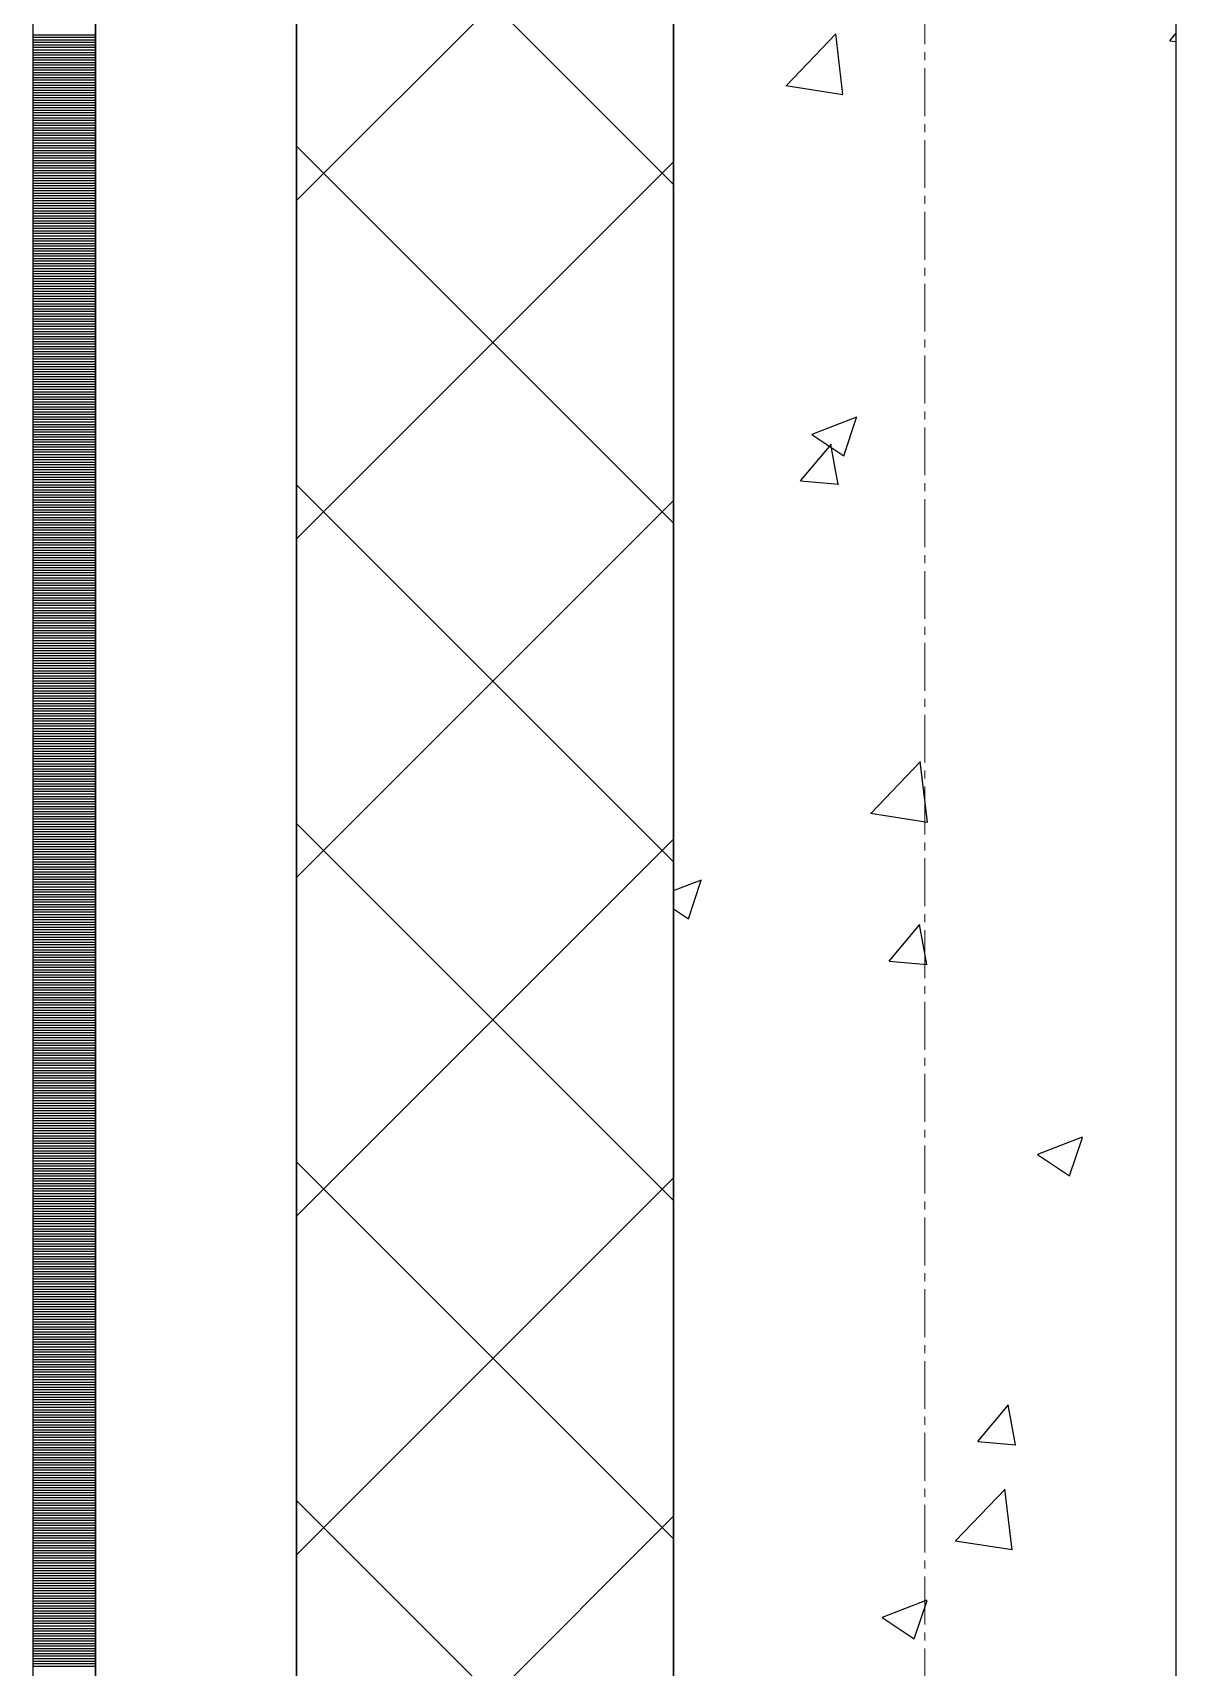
# Model space of a CAD drawing. Header units: millimetres. Extents: x -231292 to 573618, y -153144 to 564035.
# Drawn here: x 8548 to 9003, y 205140 to 205790 of the extents above; entities that cross this region are included whole.
import ezdxf

# ---------------------------------------------------------------- set-up
doc = ezdxf.new("R2010")
doc.units = ezdxf.units.MM
doc.linetypes.add('CENTER2', pattern=[28.575, 19.05, -3.175, 3.175, -3.175])
doc.layers.get('0').update_dxf_attribs({"color": 250})
for name, color, linetype, lineweight in [('АР_Стены ПЕНОблок', 250, 'Continuous', 20), ('АР_Тонкая', 250, 'Continuous', 5), ('АР_Утеплитель', 250, 'Continuous', 0), ('АР_Штриховка', 250, 'Continuous', 0), ('РД_Оси_100', 250, 'Continuous', 0)]:
    doc.layers.add(name, color=color, linetype=linetype, lineweight=lineweight)

# ---------------------------------------------------------------- blocks, each defined once
blk = doc.blocks.new('оси_рен')
at = {"layer": 'РД_Оси_100', "color": 251, "linetype": 'CENTER2', "true_color": 0x636466}
blk.add_line((1195652.916, 135558.25), (1195652.916, 223268.25), dxfattribs=at)

msp = doc.modelspace()

# ---------------------------------------------------------------- linework, layer by layer
at = {"layer": 'АР_Стены ПЕНОблок', "color": 18, "linetype": 'Continuous', "lineweight": 25, "true_color": 0x000000}
for p, q in [((8803.243, 263866.253), (8803.243, 187666.253)), ((9003.243, 187666.253), (9003.243, 263866.253))]:
    msp.add_line(p, q, dxfattribs=at)
at = {"layer": 'АР_Тонкая', "color": 18, "linetype": 'Continuous', "lineweight": 25, "true_color": 0x000000}
for p, q in [((8548.243, 263866.253), (8548.243, 187666.253)), ((8573.243, 263866.253), (8573.243, 187666.253)), ((8573.243, 187666.253), (8573.243, 263866.253)), ((8653.243, 187666.253), (8653.243, 263866.253))]:
    msp.add_line(p, q, dxfattribs=at)
at = {"layer": 'АР_Утеплитель', "color": 18, "linetype": 'Continuous', "lineweight": 25, "true_color": 0x000000}
for p, q in [((8653.243, 263866.253), (8653.243, 187666.253)), ((8803.243, 187666.253), (8803.243, 263866.253))]:
    msp.add_line(p, q, dxfattribs=at)
at = {"layer": 'АР_Штриховка', "color": 18, "linetype": 'Continuous', "lineweight": 25, "true_color": 0x000000}
for p, q in [((8803.243, 205729.379), (8653.243, 205879.379)), ((8653.243, 205723.092), (8803.243, 205873.092)), ((8548.243, 205789.002), (8573.243, 205789.002)), ((8548.243, 205788.002), (8573.243, 205788.002)), ((8548.243, 205787.002), (8573.243, 205787.002)), ((8548.243, 205786.002), (8573.243, 205786.002)), ((8847.977, 205768.7), (8867.76, 205789.319)), ((8870.531, 205765.193), (8867.725, 205789.315)), ((9000.7, 205786.593), (9003.243, 205786.37)), ((9000.701, 205786.602), (9003.243, 205789.632)), ((8548.243, 205785.002), (8573.243, 205785.002)), ((8548.243, 205784.002), (8573.243, 205784.002)), ((8548.243, 205783.002), (8573.243, 205783.002)), ((8548.243, 205782.002), (8573.243, 205782.002)), ((8548.243, 205781.002), (8573.243, 205781.002)), ((8548.243, 205780.002), (8573.243, 205780.002)), ((8548.243, 205779.002), (8573.243, 205779.002)), ((8548.243, 205778.002), (8573.243, 205778.002)), ((8548.243, 205777.002), (8573.243, 205777.002)), ((8548.243, 205776.002), (8573.243, 205776.002)), ((8548.243, 205775.002), (8573.243, 205775.002)), ((8548.243, 205774.002), (8573.243, 205774.002)), ((8548.243, 205773.002), (8573.243, 205773.002)), ((8548.243, 205772.002), (8573.243, 205772.002)), ((8548.243, 205771.002), (8573.243, 205771.002)), ((8548.243, 205770.002), (8573.243, 205770.002)), ((8548.243, 205769.002), (8573.243, 205769.002)), ((8548.243, 205768.002), (8573.243, 205768.002)), ((8548.243, 205767.002), (8573.243, 205767.002)), ((8847.95, 205768.756), (8870.54, 205765.252)), ((8548.243, 205766.002), (8573.243, 205766.002)), ((8548.243, 205765.002), (8573.243, 205765.002)), ((8548.243, 205764.002), (8573.243, 205764.002)), ((8548.243, 205763.002), (8573.243, 205763.002)), ((8548.243, 205762.002), (8573.243, 205762.002)), ((8548.243, 205761.002), (8573.243, 205761.002)), ((8548.243, 205760.002), (8573.243, 205760.002)), ((8548.243, 205759.002), (8573.243, 205759.002)), ((8548.243, 205758.002), (8573.243, 205758.002)), ((8548.243, 205757.002), (8573.243, 205757.002)), ((8548.243, 205756.002), (8573.243, 205756.002)), ((8548.243, 205755.002), (8573.243, 205755.002)), ((8548.243, 205754.002), (8573.243, 205754.002)), ((8548.243, 205753.002), (8573.243, 205753.002)), ((8548.243, 205752.002), (8573.243, 205752.002)), ((8548.243, 205751.002), (8573.243, 205751.002)), ((8548.243, 205750.002), (8573.243, 205750.002)), ((8548.243, 205749.002), (8573.243, 205749.002)), ((8548.243, 205748.002), (8573.243, 205748.002)), ((8548.243, 205747.002), (8573.243, 205747.002)), ((8548.243, 205746.002), (8573.243, 205746.002)), ((8548.243, 205745.002), (8573.243, 205745.002)), ((8548.243, 205744.002), (8573.243, 205744.002)), ((8548.243, 205743.002), (8573.243, 205743.002)), ((8548.243, 205742.002), (8573.243, 205742.002)), ((8548.243, 205741.002), (8573.243, 205741.002)), ((8803.243, 205594.675), (8653.243, 205744.675)), ((8548.243, 205740.002), (8573.243, 205740.002)), ((8548.243, 205739.002), (8573.243, 205739.002)), ((8548.243, 205738.002), (8573.243, 205738.002)), ((8548.243, 205737.002), (8573.243, 205737.002)), ((8548.243, 205736.002), (8573.243, 205736.002)), ((8548.243, 205735.002), (8573.243, 205735.002)), ((8548.243, 205734.002), (8573.243, 205734.002)), ((8653.243, 205588.389), (8803.243, 205738.389)), ((8548.243, 205733.002), (8573.243, 205733.002)), ((8548.243, 205732.002), (8573.243, 205732.002)), ((8548.243, 205731.002), (8573.243, 205731.002)), ((8548.243, 205730.002), (8573.243, 205730.002)), ((8548.243, 205729.002), (8573.243, 205729.002)), ((8548.243, 205728.002), (8573.243, 205728.002)), ((8548.243, 205727.002), (8573.243, 205727.002)), ((8548.243, 205726.002), (8573.243, 205726.002)), ((8548.243, 205725.002), (8573.243, 205725.002)), ((8548.243, 205724.002), (8573.243, 205724.002)), ((8548.243, 205723.002), (8573.243, 205723.002)), ((8548.243, 205722.002), (8573.243, 205722.002)), ((8548.243, 205721.002), (8573.243, 205721.002)), ((8548.243, 205720.002), (8573.243, 205720.002)), ((8548.243, 205719.002), (8573.243, 205719.002)), ((8548.243, 205718.002), (8573.243, 205718.002)), ((8548.243, 205717.002), (8573.243, 205717.002)), ((8548.243, 205716.002), (8573.243, 205716.002)), ((8548.243, 205715.002), (8573.243, 205715.002)), ((8548.243, 205714.002), (8573.243, 205714.002)), ((8548.243, 205713.002), (8573.243, 205713.002)), ((8548.243, 205712.002), (8573.243, 205712.002)), ((8548.243, 205711.002), (8573.243, 205711.002)), ((8548.243, 205710.002), (8573.243, 205710.002)), ((8548.243, 205709.002), (8573.243, 205709.002)), ((8548.243, 205708.002), (8573.243, 205708.002)), ((8548.243, 205707.002), (8573.243, 205707.002)), ((8548.243, 205706.002), (8573.243, 205706.002)), ((8548.243, 205705.002), (8573.243, 205705.002)), ((8548.243, 205704.002), (8573.243, 205704.002)), ((8548.243, 205703.002), (8573.243, 205703.002)), ((8548.243, 205702.002), (8573.243, 205702.002)), ((8548.243, 205701.002), (8573.243, 205701.002)), ((8548.243, 205700.002), (8573.243, 205700.002)), ((8548.243, 205699.002), (8573.243, 205699.002)), ((8548.243, 205698.002), (8573.243, 205698.002)), ((8548.243, 205697.002), (8573.243, 205697.002)), ((8548.243, 205696.002), (8573.243, 205696.002)), ((8548.243, 205695.002), (8573.243, 205695.002)), ((8548.243, 205694.002), (8573.243, 205694.002)), ((8548.243, 205693.002), (8573.243, 205693.002)), ((8548.243, 205692.002), (8573.243, 205692.002)), ((8548.243, 205691.002), (8573.243, 205691.002)), ((8548.243, 205690.002), (8573.243, 205690.002)), ((8548.243, 205689.002), (8573.243, 205689.002)), ((8548.243, 205688.002), (8573.243, 205688.002)), ((8548.243, 205687.002), (8573.243, 205687.002)), ((8548.243, 205686.002), (8573.243, 205686.002)), ((8548.243, 205685.002), (8573.243, 205685.002)), ((8548.243, 205684.002), (8573.243, 205684.002)), ((8548.243, 205683.002), (8573.243, 205683.002)), ((8548.243, 205682.002), (8573.243, 205682.002)), ((8548.243, 205681.002), (8573.243, 205681.002)), ((8548.243, 205680.002), (8573.243, 205680.002)), ((8548.243, 205679.002), (8573.243, 205679.002)), ((8548.243, 205678.002), (8573.243, 205678.002)), ((8548.243, 205677.002), (8573.243, 205677.002)), ((8548.243, 205676.002), (8573.243, 205676.002)), ((8548.243, 205675.002), (8573.243, 205675.002)), ((8548.243, 205674.002), (8573.243, 205674.002)), ((8548.243, 205673.002), (8573.243, 205673.002)), ((8548.243, 205672.002), (8573.243, 205672.002)), ((8548.243, 205671.002), (8573.243, 205671.002)), ((8548.243, 205670.002), (8573.243, 205670.002)), ((8548.243, 205669.002), (8573.243, 205669.002)), ((8548.243, 205668.002), (8573.243, 205668.002)), ((8548.243, 205667.002), (8573.243, 205667.002)), ((8548.243, 205666.002), (8573.243, 205666.002)), ((8548.243, 205665.002), (8573.243, 205665.002)), ((8548.243, 205664.002), (8573.243, 205664.002)), ((8548.243, 205663.002), (8573.243, 205663.002)), ((8548.243, 205662.002), (8573.243, 205662.002)), ((8548.243, 205661.002), (8573.243, 205661.002)), ((8548.243, 205660.002), (8573.243, 205660.002)), ((8548.243, 205659.002), (8573.243, 205659.002)), ((8548.243, 205658.002), (8573.243, 205658.002)), ((8548.243, 205657.002), (8573.243, 205657.002)), ((8548.243, 205656.002), (8573.243, 205656.002)), ((8548.243, 205655.002), (8573.243, 205655.002)), ((8548.243, 205654.002), (8573.243, 205654.002)), ((8548.243, 205653.002), (8573.243, 205653.002)), ((8548.243, 205652.002), (8573.243, 205652.002)), ((8548.243, 205651.002), (8573.243, 205651.002)), ((8548.243, 205650.002), (8573.243, 205650.002)), ((8548.243, 205649.002), (8573.243, 205649.002)), ((8548.243, 205648.002), (8573.243, 205648.002)), ((8548.243, 205647.002), (8573.243, 205647.002)), ((8548.243, 205646.002), (8573.243, 205646.002)), ((8548.243, 205645.002), (8573.243, 205645.002)), ((8548.243, 205644.002), (8573.243, 205644.002)), ((8548.243, 205643.002), (8573.243, 205643.002)), ((8548.243, 205642.002), (8573.243, 205642.002)), ((8548.243, 205641.002), (8573.243, 205641.002)), ((8548.243, 205640.002), (8573.243, 205640.002)), ((8548.243, 205639.002), (8573.243, 205639.002)), ((8548.243, 205638.002), (8573.243, 205638.002)), ((8548.243, 205637.002), (8573.243, 205637.002)), ((8548.243, 205636.002), (8573.243, 205636.002)), ((8858.354, 205630.151), (8876.139, 205636.978)), ((8870.91, 205621.439), (8876.06, 205636.788)), ((8548.243, 205635.002), (8573.243, 205635.002)), ((8548.243, 205634.002), (8573.243, 205634.002)), ((8548.243, 205633.002), (8573.243, 205633.002)), ((8548.243, 205632.002), (8573.243, 205632.002)), ((8548.243, 205631.002), (8573.243, 205631.002)), ((8548.243, 205630.002), (8573.243, 205630.002)), ((8858.269, 205629.962), (8870.903, 205621.44)), ((8548.243, 205629.002), (8573.243, 205629.002)), ((8548.243, 205628.002), (8573.243, 205628.002)), ((8548.243, 205627.002), (8573.243, 205627.002)), ((8548.243, 205626.002), (8573.243, 205626.002)), ((8548.243, 205625.002), (8573.243, 205625.002)), ((8548.243, 205624.002), (8573.243, 205624.002)), ((8548.243, 205623.002), (8573.243, 205623.002)), ((8853.76, 205611.485), (8866.005, 205626.078)), ((8868.731, 205610.108), (8865.794, 205626.029)), ((8548.243, 205622.002), (8573.243, 205622.002)), ((8548.243, 205621.002), (8573.243, 205621.002)), ((8548.243, 205620.002), (8573.243, 205620.002)), ((8548.243, 205619.002), (8573.243, 205619.002)), ((8548.243, 205618.002), (8573.243, 205618.002)), ((8548.243, 205617.002), (8573.243, 205617.002)), ((8548.243, 205616.002), (8573.243, 205616.002)), ((8548.243, 205615.002), (8573.243, 205615.002)), ((8548.243, 205614.002), (8573.243, 205614.002)), ((8548.243, 205613.002), (8573.243, 205613.002)), ((8548.243, 205612.002), (8573.243, 205612.002)), ((8548.243, 205611.002), (8573.243, 205611.002)), ((8548.243, 205610.002), (8573.243, 205610.002)), ((8853.759, 205611.475), (8868.941, 205610.147)), ((8548.243, 205609.002), (8573.243, 205609.002)), ((8548.243, 205608.002), (8573.243, 205608.002)), ((8548.243, 205607.002), (8573.243, 205607.002)), ((8548.243, 205606.002), (8573.243, 205606.002)), ((8548.243, 205605.002), (8573.243, 205605.002)), ((8548.243, 205604.002), (8573.243, 205604.002)), ((8803.243, 205459.972), (8653.243, 205609.972)), ((8653.243, 205453.685), (8803.243, 205603.685)), ((8548.243, 205603.002), (8573.243, 205603.002)), ((8548.243, 205602.002), (8573.243, 205602.002)), ((8548.243, 205601.002), (8573.243, 205601.002)), ((8548.243, 205600.002), (8573.243, 205600.002)), ((8548.243, 205599.002), (8573.243, 205599.002)), ((8548.243, 205598.002), (8573.243, 205598.002)), ((8548.243, 205597.002), (8573.243, 205597.002)), ((8548.243, 205596.002), (8573.243, 205596.002)), ((8548.243, 205595.002), (8573.243, 205595.002)), ((8548.243, 205594.002), (8573.243, 205594.002)), ((8548.243, 205593.002), (8573.243, 205593.002)), ((8548.243, 205592.002), (8573.243, 205592.002)), ((8548.243, 205591.002), (8573.243, 205591.002)), ((8548.243, 205590.002), (8573.243, 205590.002)), ((8548.243, 205589.002), (8573.243, 205589.002)), ((8548.243, 205588.002), (8573.243, 205588.002)), ((8548.243, 205587.002), (8573.243, 205587.002)), ((8548.243, 205586.002), (8573.243, 205586.002)), ((8548.243, 205585.002), (8573.243, 205585.002)), ((8548.243, 205584.002), (8573.243, 205584.002)), ((8548.243, 205583.002), (8573.243, 205583.002)), ((8548.243, 205582.002), (8573.243, 205582.002)), ((8548.243, 205581.002), (8573.243, 205581.002)), ((8548.243, 205580.002), (8573.243, 205580.002)), ((8548.243, 205579.002), (8573.243, 205579.002)), ((8548.243, 205578.002), (8573.243, 205578.002)), ((8548.243, 205577.002), (8573.243, 205577.002)), ((8548.243, 205576.002), (8573.243, 205576.002)), ((8548.243, 205575.002), (8573.243, 205575.002)), ((8548.243, 205574.002), (8573.243, 205574.002)), ((8548.243, 205573.002), (8573.243, 205573.002)), ((8548.243, 205572.002), (8573.243, 205572.002)), ((8548.243, 205571.002), (8573.243, 205571.002)), ((8548.243, 205570.002), (8573.243, 205570.002)), ((8548.243, 205569.002), (8573.243, 205569.002)), ((8548.243, 205568.002), (8573.243, 205568.002)), ((8548.243, 205567.002), (8573.243, 205567.002)), ((8548.243, 205566.002), (8573.243, 205566.002)), ((8548.243, 205565.002), (8573.243, 205565.002)), ((8548.243, 205564.002), (8573.243, 205564.002)), ((8548.243, 205563.002), (8573.243, 205563.002)), ((8548.243, 205562.002), (8573.243, 205562.002)), ((8548.243, 205561.002), (8573.243, 205561.002)), ((8548.243, 205560.002), (8573.243, 205560.002)), ((8548.243, 205559.002), (8573.243, 205559.002)), ((8548.243, 205558.002), (8573.243, 205558.002)), ((8548.243, 205557.002), (8573.243, 205557.002)), ((8548.243, 205556.002), (8573.243, 205556.002)), ((8548.243, 205555.002), (8573.243, 205555.002)), ((8548.243, 205554.002), (8573.243, 205554.002)), ((8548.243, 205553.002), (8573.243, 205553.002)), ((8548.243, 205552.002), (8573.243, 205552.002)), ((8548.243, 205551.002), (8573.243, 205551.002)), ((8548.243, 205550.002), (8573.243, 205550.002)), ((8548.243, 205549.002), (8573.243, 205549.002)), ((8548.243, 205548.002), (8573.243, 205548.002)), ((8548.243, 205547.002), (8573.243, 205547.002)), ((8548.243, 205546.002), (8573.243, 205546.002)), ((8548.243, 205545.002), (8573.243, 205545.002)), ((8548.243, 205544.002), (8573.243, 205544.002)), ((8548.243, 205543.002), (8573.243, 205543.002)), ((8548.243, 205542.002), (8573.243, 205542.002)), ((8548.243, 205541.002), (8573.243, 205541.002)), ((8548.243, 205540.002), (8573.243, 205540.002)), ((8548.243, 205539.002), (8573.243, 205539.002)), ((8548.243, 205538.002), (8573.243, 205538.002)), ((8548.243, 205537.002), (8573.243, 205537.002)), ((8548.243, 205536.002), (8573.243, 205536.002)), ((8548.243, 205535.002), (8573.243, 205535.002)), ((8548.243, 205534.002), (8573.243, 205534.002)), ((8548.243, 205533.002), (8573.243, 205533.002)), ((8548.243, 205532.002), (8573.243, 205532.002)), ((8548.243, 205531.002), (8573.243, 205531.002)), ((8548.243, 205530.002), (8573.243, 205530.002)), ((8548.243, 205529.002), (8573.243, 205529.002)), ((8548.243, 205528.002), (8573.243, 205528.002)), ((8548.243, 205527.002), (8573.243, 205527.002)), ((8548.243, 205526.002), (8573.243, 205526.002)), ((8548.243, 205525.002), (8573.243, 205525.002)), ((8548.243, 205524.002), (8573.243, 205524.002)), ((8548.243, 205523.002), (8573.243, 205523.002)), ((8548.243, 205522.002), (8573.243, 205522.002)), ((8548.243, 205521.002), (8573.243, 205521.002)), ((8548.243, 205520.002), (8573.243, 205520.002)), ((8548.243, 205519.002), (8573.243, 205519.002)), ((8548.243, 205518.002), (8573.243, 205518.002)), ((8548.243, 205517.002), (8573.243, 205517.002)), ((8548.243, 205516.002), (8573.243, 205516.002)), ((8548.243, 205515.002), (8573.243, 205515.002)), ((8548.243, 205514.002), (8573.243, 205514.002)), ((8548.243, 205513.002), (8573.243, 205513.002)), ((8548.243, 205512.002), (8573.243, 205512.002)), ((8548.243, 205511.002), (8573.243, 205511.002)), ((8548.243, 205510.002), (8573.243, 205510.002)), ((8548.243, 205509.002), (8573.243, 205509.002)), ((8548.243, 205508.002), (8573.243, 205508.002)), ((8548.243, 205507.002), (8573.243, 205507.002)), ((8548.243, 205506.002), (8573.243, 205506.002)), ((8548.243, 205505.002), (8573.243, 205505.002)), ((8548.243, 205504.002), (8573.243, 205504.002)), ((8548.243, 205503.002), (8573.243, 205503.002)), ((8548.243, 205502.002), (8573.243, 205502.002)), ((8548.243, 205501.002), (8573.243, 205501.002)), ((8548.243, 205500.002), (8573.243, 205500.002)), ((8881.651, 205479.232), (8901.435, 205499.851)), ((8904.206, 205475.724), (8901.4, 205499.847)), ((8548.243, 205499.002), (8573.243, 205499.002)), ((8548.243, 205498.002), (8573.243, 205498.002)), ((8548.243, 205497.002), (8573.243, 205497.002)), ((8548.243, 205496.002), (8573.243, 205496.002)), ((8548.243, 205495.002), (8573.243, 205495.002)), ((8548.243, 205494.002), (8573.243, 205494.002)), ((8548.243, 205493.002), (8573.243, 205493.002)), ((8548.243, 205492.002), (8573.243, 205492.002)), ((8548.243, 205491.002), (8573.243, 205491.002)), ((8548.243, 205490.002), (8573.243, 205490.002)), ((8548.243, 205489.002), (8573.243, 205489.002)), ((8548.243, 205488.002), (8573.243, 205488.002)), ((8548.243, 205487.002), (8573.243, 205487.002)), ((8548.243, 205486.002), (8573.243, 205486.002)), ((8548.243, 205485.002), (8573.243, 205485.002)), ((8548.243, 205484.002), (8573.243, 205484.002)), ((8548.243, 205483.002), (8573.243, 205483.002)), ((8548.243, 205482.002), (8573.243, 205482.002)), ((8548.243, 205481.002), (8573.243, 205481.002)), ((8548.243, 205480.002), (8573.243, 205480.002)), ((8548.243, 205479.002), (8573.243, 205479.002)), ((8548.243, 205478.002), (8573.243, 205478.002)), ((8548.243, 205477.002), (8573.243, 205477.002)), ((8548.243, 205476.002), (8573.243, 205476.002)), ((8548.243, 205475.002), (8573.243, 205475.002)), ((8548.243, 205474.002), (8573.243, 205474.002)), ((8803.243, 205325.268), (8653.243, 205475.268)), ((8881.625, 205479.288), (8904.215, 205475.784)), ((8548.243, 205473.002), (8573.243, 205473.002)), ((8548.243, 205472.002), (8573.243, 205472.002)), ((8548.243, 205471.002), (8573.243, 205471.002)), ((8548.243, 205470.002), (8573.243, 205470.002)), ((8548.243, 205469.002), (8573.243, 205469.002)), ((8548.243, 205468.002), (8573.243, 205468.002)), ((8548.243, 205467.002), (8573.243, 205467.002)), ((8653.243, 205318.981), (8803.243, 205468.981)), ((8548.243, 205466.002), (8573.243, 205466.002)), ((8548.243, 205465.002), (8573.243, 205465.002)), ((8548.243, 205464.002), (8573.243, 205464.002)), ((8548.243, 205463.002), (8573.243, 205463.002)), ((8548.243, 205462.002), (8573.243, 205462.002)), ((8548.243, 205461.002), (8573.243, 205461.002)), ((8548.243, 205460.002), (8573.243, 205460.002)), ((8548.243, 205459.002), (8573.243, 205459.002)), ((8548.243, 205458.002), (8573.243, 205458.002)), ((8548.243, 205457.002), (8573.243, 205457.002)), ((8548.243, 205456.002), (8573.243, 205456.002)), ((8548.243, 205455.002), (8573.243, 205455.002)), ((8548.243, 205454.002), (8573.243, 205454.002)), ((8548.243, 205453.002), (8573.243, 205453.002)), ((8548.243, 205452.002), (8573.243, 205452.002)), ((8548.243, 205451.002), (8573.243, 205451.002)), ((8548.243, 205450.002), (8573.243, 205450.002)), ((8548.243, 205449.002), (8573.243, 205449.002)), ((8548.243, 205448.002), (8573.243, 205448.002)), ((8803.243, 205448.531), (8814.337, 205452.79)), ((8809.108, 205437.251), (8814.258, 205452.6)), ((8548.243, 205447.002), (8573.243, 205447.002)), ((8548.243, 205446.002), (8573.243, 205446.002)), ((8548.243, 205445.002), (8573.243, 205445.002)), ((8548.243, 205444.002), (8573.243, 205444.002)), ((8548.243, 205443.002), (8573.243, 205443.002)), ((8548.243, 205442.002), (8573.243, 205442.002)), ((8548.243, 205441.002), (8573.243, 205441.002)), ((8803.243, 205441.204), (8809.101, 205437.252)), ((8548.243, 205440.002), (8573.243, 205440.002)), ((8548.243, 205439.002), (8573.243, 205439.002)), ((8548.243, 205438.002), (8573.243, 205438.002)), ((8548.243, 205437.002), (8573.243, 205437.002)), ((8548.243, 205436.002), (8573.243, 205436.002)), ((8548.243, 205435.002), (8573.243, 205435.002)), ((8889.003, 205420.428), (8901.249, 205435.021)), ((8903.974, 205419.051), (8901.037, 205434.972)), ((8548.243, 205434.002), (8573.243, 205434.002)), ((8548.243, 205433.002), (8573.243, 205433.002)), ((8548.243, 205432.002), (8573.243, 205432.002)), ((8548.243, 205431.002), (8573.243, 205431.002)), ((8548.243, 205430.002), (8573.243, 205430.002)), ((8548.243, 205429.002), (8573.243, 205429.002)), ((8548.243, 205428.002), (8573.243, 205428.002)), ((8548.243, 205427.002), (8573.243, 205427.002)), ((8548.243, 205426.002), (8573.243, 205426.002)), ((8548.243, 205425.002), (8573.243, 205425.002)), ((8548.243, 205424.002), (8573.243, 205424.002)), ((8548.243, 205423.002), (8573.243, 205423.002)), ((8548.243, 205422.002), (8573.243, 205422.002)), ((8548.243, 205421.002), (8573.243, 205421.002)), ((8548.243, 205420.002), (8573.243, 205420.002)), ((8548.243, 205419.002), (8573.243, 205419.002)), ((8548.243, 205418.002), (8573.243, 205418.002)), ((8548.243, 205417.002), (8573.243, 205417.002)), ((8548.243, 205416.002), (8573.243, 205416.002)), ((8548.243, 205415.002), (8573.243, 205415.002)), ((8889.003, 205420.418), (8904.185, 205419.09)), ((8548.243, 205414.002), (8573.243, 205414.002)), ((8548.243, 205413.002), (8573.243, 205413.002)), ((8548.243, 205412.002), (8573.243, 205412.002)), ((8548.243, 205411.002), (8573.243, 205411.002)), ((8548.243, 205410.002), (8573.243, 205410.002)), ((8548.243, 205409.002), (8573.243, 205409.002)), ((8548.243, 205408.002), (8573.243, 205408.002)), ((8548.243, 205407.002), (8573.243, 205407.002)), ((8548.243, 205406.002), (8573.243, 205406.002)), ((8548.243, 205405.002), (8573.243, 205405.002)), ((8548.243, 205404.002), (8573.243, 205404.002)), ((8548.243, 205403.002), (8573.243, 205403.002)), ((8548.243, 205402.002), (8573.243, 205402.002)), ((8548.243, 205401.002), (8573.243, 205401.002)), ((8548.243, 205400.002), (8573.243, 205400.002)), ((8548.243, 205399.002), (8573.243, 205399.002)), ((8548.243, 205398.002), (8573.243, 205398.002)), ((8548.243, 205397.002), (8573.243, 205397.002)), ((8548.243, 205396.002), (8573.243, 205396.002)), ((8548.243, 205395.002), (8573.243, 205395.002)), ((8548.243, 205394.002), (8573.243, 205394.002)), ((8548.243, 205393.002), (8573.243, 205393.002)), ((8548.243, 205392.002), (8573.243, 205392.002)), ((8548.243, 205391.002), (8573.243, 205391.002)), ((8548.243, 205390.002), (8573.243, 205390.002)), ((8548.243, 205389.002), (8573.243, 205389.002)), ((8548.243, 205388.002), (8573.243, 205388.002)), ((8548.243, 205387.002), (8573.243, 205387.002)), ((8548.243, 205386.002), (8573.243, 205386.002)), ((8548.243, 205385.002), (8573.243, 205385.002)), ((8548.243, 205384.002), (8573.243, 205384.002)), ((8548.243, 205383.002), (8573.243, 205383.002)), ((8548.243, 205382.002), (8573.243, 205382.002)), ((8548.243, 205381.002), (8573.243, 205381.002)), ((8548.243, 205380.002), (8573.243, 205380.002)), ((8548.243, 205379.002), (8573.243, 205379.002)), ((8548.243, 205378.002), (8573.243, 205378.002)), ((8548.243, 205377.002), (8573.243, 205377.002)), ((8548.243, 205376.002), (8573.243, 205376.002)), ((8548.243, 205375.002), (8573.243, 205375.002)), ((8548.243, 205374.002), (8573.243, 205374.002)), ((8548.243, 205373.002), (8573.243, 205373.002)), ((8548.243, 205372.002), (8573.243, 205372.002)), ((8548.243, 205371.002), (8573.243, 205371.002)), ((8548.243, 205370.002), (8573.243, 205370.002)), ((8548.243, 205369.002), (8573.243, 205369.002)), ((8548.243, 205368.002), (8573.243, 205368.002)), ((8548.243, 205367.002), (8573.243, 205367.002)), ((8548.243, 205366.002), (8573.243, 205366.002)), ((8548.243, 205365.002), (8573.243, 205365.002)), ((8548.243, 205364.002), (8573.243, 205364.002)), ((8548.243, 205363.002), (8573.243, 205363.002)), ((8548.243, 205362.002), (8573.243, 205362.002)), ((8548.243, 205361.002), (8573.243, 205361.002)), ((8548.243, 205360.002), (8573.243, 205360.002)), ((8548.243, 205359.002), (8573.243, 205359.002)), ((8548.243, 205358.002), (8573.243, 205358.002)), ((8548.243, 205357.002), (8573.243, 205357.002)), ((8548.243, 205356.002), (8573.243, 205356.002)), ((8548.243, 205355.002), (8573.243, 205355.002)), ((8548.243, 205354.002), (8573.243, 205354.002)), ((8548.243, 205353.002), (8573.243, 205353.002)), ((8548.243, 205352.002), (8573.243, 205352.002)), ((8548.243, 205351.002), (8573.243, 205351.002)), ((8548.243, 205350.002), (8573.243, 205350.002)), ((8948.167, 205343.698), (8965.951, 205350.524)), ((8960.722, 205334.986), (8965.873, 205350.335)), ((8548.243, 205349.002), (8573.243, 205349.002)), ((8548.243, 205348.002), (8573.243, 205348.002)), ((8548.243, 205347.002), (8573.243, 205347.002)), ((8548.243, 205346.002), (8573.243, 205346.002)), ((8548.243, 205345.002), (8573.243, 205345.002)), ((8548.243, 205344.002), (8573.243, 205344.002)), ((8948.081, 205343.509), (8960.716, 205334.987)), ((8548.243, 205343.002), (8573.243, 205343.002)), ((8548.243, 205342.002), (8573.243, 205342.002)), ((8548.243, 205341.002), (8573.243, 205341.002)), ((8548.243, 205340.002), (8573.243, 205340.002)), ((8548.243, 205339.002), (8573.243, 205339.002)), ((8548.243, 205338.002), (8573.243, 205338.002)), ((8548.243, 205337.002), (8573.243, 205337.002)), ((8803.243, 205190.564), (8653.243, 205340.564)), ((8548.243, 205336.002), (8573.243, 205336.002)), ((8548.243, 205335.002), (8573.243, 205335.002)), ((8548.243, 205334.002), (8573.243, 205334.002)), ((8548.243, 205333.002), (8573.243, 205333.002)), ((8548.243, 205332.002), (8573.243, 205332.002)), ((8548.243, 205331.002), (8573.243, 205331.002)), ((8653.243, 205184.277), (8803.243, 205334.277)), ((8548.243, 205330.002), (8573.243, 205330.002)), ((8548.243, 205329.002), (8573.243, 205329.002)), ((8548.243, 205328.002), (8573.243, 205328.002)), ((8548.243, 205327.002), (8573.243, 205327.002)), ((8548.243, 205326.002), (8573.243, 205326.002)), ((8548.243, 205325.002), (8573.243, 205325.002)), ((8548.243, 205324.002), (8573.243, 205324.002)), ((8548.243, 205323.002), (8573.243, 205323.002)), ((8548.243, 205322.002), (8573.243, 205322.002)), ((8548.243, 205321.002), (8573.243, 205321.002)), ((8548.243, 205320.002), (8573.243, 205320.002)), ((8548.243, 205319.002), (8573.243, 205319.002)), ((8548.243, 205318.002), (8573.243, 205318.002)), ((8548.243, 205317.002), (8573.243, 205317.002)), ((8548.243, 205316.002), (8573.243, 205316.002)), ((8548.243, 205315.002), (8573.243, 205315.002)), ((8548.243, 205314.002), (8573.243, 205314.002)), ((8548.243, 205313.002), (8573.243, 205313.002)), ((8548.243, 205312.002), (8573.243, 205312.002)), ((8548.243, 205311.002), (8573.243, 205311.002)), ((8548.243, 205310.002), (8573.243, 205310.002)), ((8548.243, 205309.002), (8573.243, 205309.002)), ((8548.243, 205308.002), (8573.243, 205308.002)), ((8548.243, 205307.002), (8573.243, 205307.002)), ((8548.243, 205306.002), (8573.243, 205306.002)), ((8548.243, 205305.002), (8573.243, 205305.002)), ((8548.243, 205304.002), (8573.243, 205304.002)), ((8548.243, 205303.002), (8573.243, 205303.002)), ((8548.243, 205302.002), (8573.243, 205302.002)), ((8548.243, 205301.002), (8573.243, 205301.002)), ((8548.243, 205300.002), (8573.243, 205300.002)), ((8548.243, 205299.002), (8573.243, 205299.002)), ((8548.243, 205298.002), (8573.243, 205298.002)), ((8548.243, 205297.002), (8573.243, 205297.002)), ((8548.243, 205296.002), (8573.243, 205296.002)), ((8548.243, 205295.002), (8573.243, 205295.002)), ((8548.243, 205294.002), (8573.243, 205294.002)), ((8548.243, 205293.002), (8573.243, 205293.002)), ((8548.243, 205292.002), (8573.243, 205292.002)), ((8548.243, 205291.002), (8573.243, 205291.002)), ((8548.243, 205290.002), (8573.243, 205290.002)), ((8548.243, 205289.002), (8573.243, 205289.002)), ((8548.243, 205288.002), (8573.243, 205288.002)), ((8548.243, 205287.002), (8573.243, 205287.002)), ((8548.243, 205286.002), (8573.243, 205286.002)), ((8548.243, 205285.002), (8573.243, 205285.002)), ((8548.243, 205284.002), (8573.243, 205284.002)), ((8548.243, 205283.002), (8573.243, 205283.002)), ((8548.243, 205282.002), (8573.243, 205282.002)), ((8548.243, 205281.002), (8573.243, 205281.002)), ((8548.243, 205280.002), (8573.243, 205280.002)), ((8548.243, 205279.002), (8573.243, 205279.002)), ((8548.243, 205278.002), (8573.243, 205278.002)), ((8548.243, 205277.002), (8573.243, 205277.002)), ((8548.243, 205276.002), (8573.243, 205276.002)), ((8548.243, 205275.002), (8573.243, 205275.002)), ((8548.243, 205274.002), (8573.243, 205274.002)), ((8548.243, 205273.002), (8573.243, 205273.002)), ((8548.243, 205272.002), (8573.243, 205272.002)), ((8548.243, 205271.002), (8573.243, 205271.002)), ((8548.243, 205270.002), (8573.243, 205270.002)), ((8548.243, 205269.002), (8573.243, 205269.002)), ((8548.243, 205268.002), (8573.243, 205268.002)), ((8548.243, 205267.002), (8573.243, 205267.002)), ((8548.243, 205266.002), (8573.243, 205266.002)), ((8548.243, 205265.002), (8573.243, 205265.002)), ((8548.243, 205264.002), (8573.243, 205264.002)), ((8548.243, 205263.002), (8573.243, 205263.002)), ((8548.243, 205262.002), (8573.243, 205262.002)), ((8548.243, 205261.002), (8573.243, 205261.002)), ((8548.243, 205260.002), (8573.243, 205260.002)), ((8548.243, 205259.002), (8573.243, 205259.002)), ((8548.243, 205258.002), (8573.243, 205258.002)), ((8548.243, 205257.002), (8573.243, 205257.002)), ((8548.243, 205256.002), (8573.243, 205256.002)), ((8548.243, 205255.002), (8573.243, 205255.002)), ((8548.243, 205254.002), (8573.243, 205254.002)), ((8548.243, 205253.002), (8573.243, 205253.002)), ((8548.243, 205252.002), (8573.243, 205252.002)), ((8548.243, 205251.002), (8573.243, 205251.002)), ((8548.243, 205250.002), (8573.243, 205250.002)), ((8548.243, 205249.002), (8573.243, 205249.002)), ((8548.243, 205248.002), (8573.243, 205248.002)), ((8548.243, 205247.002), (8573.243, 205247.002)), ((8548.243, 205246.002), (8573.243, 205246.002)), ((8548.243, 205245.002), (8573.243, 205245.002)), ((8548.243, 205244.002), (8573.243, 205244.002)), ((8548.243, 205243.002), (8573.243, 205243.002)), ((8548.243, 205242.002), (8573.243, 205242.002)), ((8548.243, 205241.002), (8573.243, 205241.002)), ((8548.243, 205240.002), (8573.243, 205240.002)), ((8924.247, 205229.371), (8936.492, 205243.964)), ((8939.217, 205227.994), (8936.28, 205243.915)), ((8548.243, 205239.002), (8573.243, 205239.002)), ((8548.243, 205238.002), (8573.243, 205238.002)), ((8548.243, 205237.002), (8573.243, 205237.002)), ((8548.243, 205236.002), (8573.243, 205236.002)), ((8548.243, 205235.002), (8573.243, 205235.002)), ((8548.243, 205234.002), (8573.243, 205234.002)), ((8548.243, 205233.002), (8573.243, 205233.002)), ((8548.243, 205232.002), (8573.243, 205232.002)), ((8548.243, 205231.002), (8573.243, 205231.002)), ((8548.243, 205230.002), (8573.243, 205230.002)), ((8548.243, 205229.002), (8573.243, 205229.002)), ((8548.243, 205228.002), (8573.243, 205228.002)), ((8548.243, 205227.002), (8573.243, 205227.002)), ((8924.246, 205229.361), (8939.428, 205228.033)), ((8548.243, 205226.002), (8573.243, 205226.002)), ((8548.243, 205225.002), (8573.243, 205225.002)), ((8548.243, 205224.002), (8573.243, 205224.002)), ((8548.243, 205223.002), (8573.243, 205223.002)), ((8548.243, 205222.002), (8573.243, 205222.002)), ((8548.243, 205221.002), (8573.243, 205221.002)), ((8548.243, 205220.002), (8573.243, 205220.002)), ((8548.243, 205219.002), (8573.243, 205219.002)), ((8548.243, 205218.002), (8573.243, 205218.002)), ((8548.243, 205217.002), (8573.243, 205217.002)), ((8548.243, 205216.002), (8573.243, 205216.002)), ((8548.243, 205215.002), (8573.243, 205215.002)), ((8548.243, 205214.002), (8573.243, 205214.002)), ((8548.243, 205213.002), (8573.243, 205213.002)), ((8548.243, 205212.002), (8573.243, 205212.002)), ((8548.243, 205211.002), (8573.243, 205211.002)), ((8548.243, 205210.002), (8573.243, 205210.002)), ((8548.243, 205209.002), (8573.243, 205209.002)), ((8548.243, 205208.002), (8573.243, 205208.002)), ((8548.243, 205207.002), (8573.243, 205207.002)), ((8915.326, 205189.763), (8935.11, 205210.382)), ((8937.88, 205186.256), (8935.074, 205210.378)), ((8548.243, 205206.002), (8573.243, 205206.002)), ((8548.243, 205205.002), (8573.243, 205205.002)), ((8548.243, 205204.002), (8573.243, 205204.002)), ((8548.243, 205203.002), (8573.243, 205203.002)), ((8548.243, 205202.002), (8573.243, 205202.002)), ((8548.243, 205201.002), (8573.243, 205201.002)), ((8803.243, 205055.86), (8653.243, 205205.86)), ((8548.243, 205200.002), (8573.243, 205200.002)), ((8548.243, 205199.002), (8573.243, 205199.002)), ((8548.243, 205198.002), (8573.243, 205198.002)), ((8548.243, 205197.002), (8573.243, 205197.002)), ((8548.243, 205196.002), (8573.243, 205196.002)), ((8548.243, 205195.002), (8573.243, 205195.002)), ((8548.243, 205194.002), (8573.243, 205194.002)), ((8653.243, 205049.573), (8803.243, 205199.573)), ((8548.243, 205193.002), (8573.243, 205193.002)), ((8548.243, 205192.002), (8573.243, 205192.002)), ((8548.243, 205191.002), (8573.243, 205191.002)), ((8548.243, 205190.002), (8573.243, 205190.002)), ((8548.243, 205189.002), (8573.243, 205189.002)), ((8548.243, 205188.002), (8573.243, 205188.002)), ((8915.3, 205189.82), (8937.89, 205186.316)), ((8548.243, 205187.002), (8573.243, 205187.002)), ((8548.243, 205186.002), (8573.243, 205186.002)), ((8548.243, 205185.002), (8573.243, 205185.002)), ((8548.243, 205184.002), (8573.243, 205184.002)), ((8548.243, 205183.002), (8573.243, 205183.002)), ((8548.243, 205182.002), (8573.243, 205182.002)), ((8548.243, 205181.002), (8573.243, 205181.002)), ((8548.243, 205180.002), (8573.243, 205180.002)), ((8548.243, 205179.002), (8573.243, 205179.002)), ((8548.243, 205178.002), (8573.243, 205178.002)), ((8548.243, 205177.002), (8573.243, 205177.002)), ((8548.243, 205176.002), (8573.243, 205176.002)), ((8548.243, 205175.002), (8573.243, 205175.002)), ((8548.243, 205174.002), (8573.243, 205174.002)), ((8548.243, 205173.002), (8573.243, 205173.002)), ((8548.243, 205172.002), (8573.243, 205172.002)), ((8548.243, 205171.002), (8573.243, 205171.002)), ((8548.243, 205170.002), (8573.243, 205170.002)), ((8548.243, 205169.002), (8573.243, 205169.002)), ((8548.243, 205168.002), (8573.243, 205168.002)), ((8548.243, 205167.002), (8573.243, 205167.002)), ((8548.243, 205166.002), (8573.243, 205166.002)), ((8548.243, 205165.002), (8573.243, 205165.002)), ((8548.243, 205164.002), (8573.243, 205164.002)), ((8548.243, 205163.002), (8573.243, 205163.002)), ((8548.243, 205162.002), (8573.243, 205162.002)), ((8886.365, 205159.509), (8904.149, 205166.336)), ((8898.92, 205150.798), (8904.071, 205166.147)), ((8548.243, 205161.002), (8573.243, 205161.002)), ((8548.243, 205160.002), (8573.243, 205160.002)), ((8548.243, 205159.002), (8573.243, 205159.002)), ((8548.243, 205158.002), (8573.243, 205158.002)), ((8548.243, 205157.002), (8573.243, 205157.002)), ((8548.243, 205156.002), (8573.243, 205156.002)), ((8548.243, 205155.002), (8573.243, 205155.002)), ((8886.279, 205159.321), (8898.914, 205150.799)), ((8548.243, 205154.002), (8573.243, 205154.002)), ((8548.243, 205153.002), (8573.243, 205153.002)), ((8548.243, 205152.002), (8573.243, 205152.002)), ((8548.243, 205151.002), (8573.243, 205151.002)), ((8548.243, 205150.002), (8573.243, 205150.002)), ((8548.243, 205149.002), (8573.243, 205149.002)), ((8548.243, 205148.002), (8573.243, 205148.002)), ((8548.243, 205147.002), (8573.243, 205147.002)), ((8548.243, 205146.002), (8573.243, 205146.002)), ((8548.243, 205145.002), (8573.243, 205145.002)), ((8548.243, 205144.002), (8573.243, 205144.002)), ((8548.243, 205143.002), (8573.243, 205143.002)), ((8548.243, 205142.002), (8573.243, 205142.002)), ((8548.243, 205141.002), (8573.243, 205141.002)), ((8548.243, 205140.002), (8573.243, 205140.002))]:
    msp.add_line(p, q, dxfattribs=at)

# ---------------------------------------------------------------- block references
at = {"rotation": 359.999868838025}
msp.add_blockref('оси_рен', (-1186750.035, 50655.808), dxfattribs=at)

doc.saveas('drawing.dxf')
